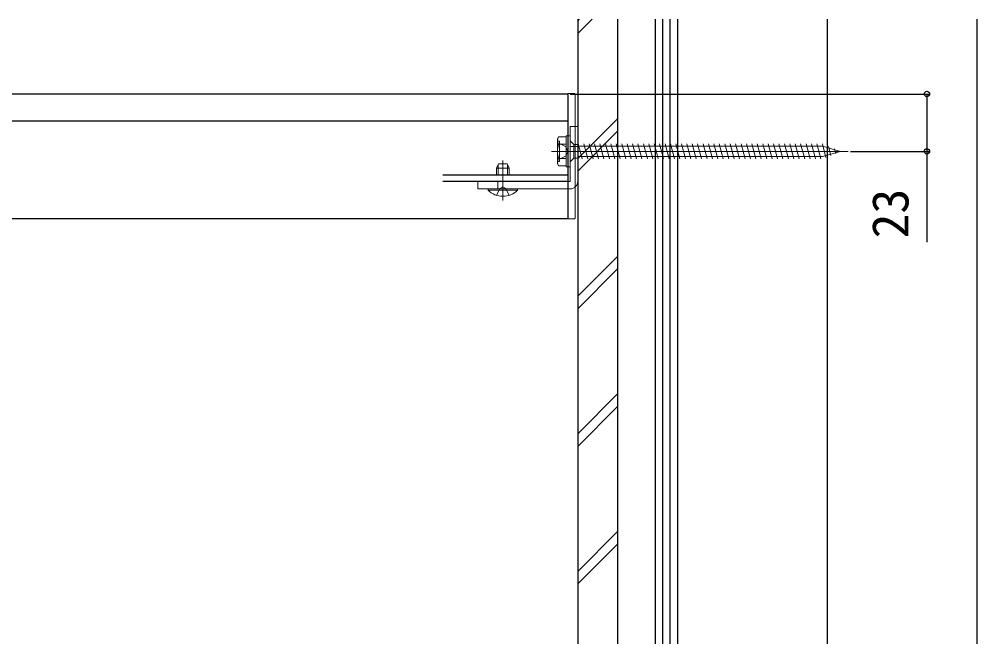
# Model space of a CAD drawing. Units: millimetres, scale not verified. Extents: x -875 to 875, y -1304 to 1298.
# Drawn here: x -293.9 to 90, y 693.7 to 941.3 of the extents above; entities that cross this region are included whole.
import ezdxf
from ezdxf.enums import TextEntityAlignment as Align

# ---------------------------------------------------------------- set-up
doc = ezdxf.new("R2010")
doc.units = ezdxf.units.MM
doc.header["$LTSCALE"] = 8
for name, color, linetype in [('0-3_YKK_12', 2, 'Continuous'), ('0-5_YKK_D', 6, 'Continuous'), ('0-7_YSS_K', 3, 'Continuous')]:
    doc.layers.add(name, color=color, linetype=linetype)
doc.layers.add('0-4_YKK_13', color=4, linetype='Continuous', lineweight=18)
doc.styles.add('ＭＳ ゴシック', font='')
doc.styles.get('ＭＳ ゴシック').set_extended_font_data('MS Gothic')

msp = doc.modelspace()

# ---------------------------------------------------------------- linework, layer by layer
at = {"layer": '0-3_YKK_12'}
for p, q in [((30.001, 941.253), (30.001, 191.253)), ((-73.999, 911.253), (-555.999, 911.253)), ((-73.999, 911.08), (-73.999, 861.253)), ((-73.999, 900.39), (-555.999, 900.39)), ((-73.999, 878.753), (-123.999, 878.753)), ((-73.999, 876.253), (-123.999, 876.253)), ((-73.999, 861.253), (-555.999, 861.253))]:
    msp.add_line(p, q, dxfattribs=at)
at = {"layer": '0-4_YKK_13'}
for p, q in [((-71.299, 911.453), (-73.999, 911.453)), ((-73.999, 861.553), (-73.999, 911.453)), ((-70.999, 861.553), (-70.999, 911.153)), ((-73, 894.503), (-74.6, 894.503)), ((-74.6, 894.503), (-74.599, 882.003)), ((-72.999, 882.003), (-73, 894.503)), ((-72.999, 898.253), (-72.999, 876.253)), ((-70.999, 898.253), (-72.999, 898.253)), ((-70.999, 898.253), (-69.999, 898.253)), ((-69.999, 898.253), (-69.999, 876.253)), ((-78.1, 893.253), (-77.653, 894.026)), ((-78.1, 893.253), (-78.099, 883.253)), ((-77.653, 891.14), (-74.6, 891.14)), ((-77.295, 891.353), (-74.834, 890.153)), ((-74.6, 891.253), (-74.599, 885.253)), ((-71.499, 891.003), (-72.999, 892.503)), ((-71.499, 891.003), (-69.999, 891.003)), ((-71.499, 891.003), (-71.499, 885.503)), ((-68.152, 885.252), (-69.759, 891.252)), ((-65.977, 885.252), (-67.585, 891.252)), ((-63.803, 885.252), (-65.411, 891.252)), ((-61.629, 885.252), (-63.237, 891.252)), ((-59.455, 885.253), (-61.063, 891.252)), ((-57.281, 885.252), (-58.889, 891.252)), ((-55.107, 885.253), (-56.715, 891.252)), ((-52.933, 885.253), (-54.541, 891.253)), ((-50.759, 885.253), (-52.367, 891.253)), ((-48.585, 885.253), (-50.193, 891.253)), ((-46.411, 885.253), (-48.018, 891.253)), ((-44.237, 885.253), (-45.844, 891.253)), ((-39.888, 885.253), (-41.496, 891.253)), ((-39, 890.051), (-39.322, 891.253)), ((-35.54, 885.253), (-37.148, 891.253)), ((-33.366, 885.253), (-34.974, 891.253)), ((-31.192, 885.253), (-32.8, 891.253)), ((-29.018, 885.253), (-30.626, 891.253)), ((-26.844, 885.253), (-28.452, 891.253)), ((-24.67, 885.253), (-26.278, 891.253)), ((-22.496, 885.253), (-24.104, 891.253)), ((-20.322, 885.253), (-21.929, 891.253)), ((-18.148, 885.254), (-19.755, 891.254)), ((-15.973, 885.254), (-17.581, 891.254)), ((-13.799, 885.254), (-15.407, 891.254)), ((-11.625, 885.254), (-13.233, 891.254)), ((-9.451, 885.254), (-11.059, 891.254)), ((-7.277, 885.254), (-8.885, 891.254)), ((-5.103, 885.254), (-6.711, 891.254)), ((-2.929, 885.254), (-4.537, 891.254)), ((-0.755, 885.254), (-2.363, 891.254)), ((1.419, 885.254), (-0.189, 891.254)), ((3.593, 885.254), (1.985, 891.254)), ((5.767, 885.254), (4.159, 891.254)), ((7.941, 885.254), (6.334, 891.254)), ((10.116, 885.254), (8.508, 891.254)), ((12.29, 885.254), (10.682, 891.254)), ((14.464, 885.255), (12.856, 891.254)), ((16.638, 885.255), (15.03, 891.255)), ((18.812, 885.255), (17.204, 891.255)), ((20.986, 885.255), (19.378, 891.255)), ((23.16, 885.255), (21.552, 891.255)), ((25.334, 885.255), (23.726, 891.255)), ((27.508, 885.255), (25.9, 891.255)), ((29.53, 885.823), (28.074, 891.255)), ((-80.485, 888.253), (38.365, 888.256)), ((-74.834, 890.153), (-73.824, 888.253)), ((-74.834, 886.353), (-73.824, 888.253)), ((-74.6, 890.353), (-74.599, 886.153)), ((-72.999, 890.253), (-69.999, 890.253)), ((28.158, 890.355), (-69.999, 890.352)), ((-37.714, 885.253), (-39, 890.051)), ((35.401, 888.255), (28.158, 890.355)), ((35.401, 888.255), (28.158, 886.155)), ((31.487, 886.634), (30.509, 890.281)), ((33.444, 887.445), (32.955, 889.268)), ((-101.699, 883.253), (-102.499, 881.553)), ((-98.299, 883.253), (-101.699, 883.253)), ((-99.999, 868.545), (-99.999, 884.579)), ((-98.299, 883.253), (-97.499, 881.553)), ((-78.099, 884.203), (-77.294, 884.203)), ((-78.099, 883.253), (-77.653, 882.479)), ((-77.653, 885.366), (-74.599, 885.366)), ((-77.294, 885.153), (-74.834, 886.353)), ((-71.499, 885.503), (-72.999, 884.003)), ((-71.499, 885.503), (-69.999, 885.503)), ((-69.999, 886.152), (28.158, 886.155)), ((-102.499, 878.753), (-102.499, 881.553)), ((-101.845, 878.753), (-101.845, 882.943)), ((-98.154, 878.753), (-98.154, 882.943)), ((-77.653, 882.479), (-74.599, 882.48)), ((-74.599, 882.003), (-72.999, 882.003)), ((-72.999, 876.253), (-109.999, 876.253)), ((-101.999, 876.253), (-101.999, 873.253)), ((-94.099, 873.253), (-105.899, 873.253)), ((-94.099, 872.744), (-94.099, 873.253)), ((-73.999, 861.253), (-73.999, 861.553)), ((-71.299, 861.253), (-73.999, 861.253))]:
    msp.add_line(p, q, dxfattribs=at)
for points in [[(-78.1, 892.303), (-77.295, 892.303), (-77.294, 884.203)], [(-77.653, 894.026), (-74.6, 894.027), (-74.599, 882.48)], [(-42.062, 885.253), (-42.999, 888.75), (-43.67, 891.253)], [(-97.499, 878.753), (-97.499, 881.553), (-102.499, 881.553)], [(-72.999, 873.253), (-109.999, 873.253), (-109.999, 876.253)], [(-94.099, 872.744), (-105.899, 872.744), (-105.899, 873.253)], [(-102.499, 870.642), (-101.144, 873.42), (-99.999, 874.029)], [(-97.499, 870.642), (-98.854, 873.42), (-99.999, 874.029)]]:
    msp.add_lwpolyline(points, dxfattribs=at)
for centre, radius, start, end in [((-71.299, 911.153), 0.3, 0, 90), ((-75.544, 892.583), 2.556, 145.61748, 214.38597), ((-68.546, 888.253), 9.553, 162.41377, 197.58968), ((-75.544, 883.923), 2.556, 145.61748, 214.38597), ((-72.999, 876.253), 3, 270, 0), ((-99.999, 878.485), 8.232, 224.2189, 315.7811), ((-71.299, 861.553), 0.3, 270, 0)]:
    msp.add_arc(centre, radius, start, end, dxfattribs=at)
at = {"layer": '0-5_YKK_D'}
for p, q in [((-72.999, 911.253), (71.001, 911.253)), ((39.365, 888.256), (71.001, 888.256))]:
    msp.add_line(p, q, dxfattribs=at)
msp.add_lwpolyline([(70.001, 911.253), (70.001, 888.256), (70.001, 851.819)], dxfattribs=at)
for centre in [(70.001, 911.253), (70.001, 888.256)]:
    msp.add_circle(centre, 1.075, dxfattribs=at)
at = {"layer": '0-7_YSS_K'}
for p, q in [((-69.999, 941.253), (-69.999, 191.253)), ((-69.999, 940.5), (-69.246, 941.253)), ((-69.999, 935.5), (-64.246, 941.253)), ((-53.999, 941.253), (-53.999, 191.253)), ((-38.999, 941.253), (-38.999, 191.253)), ((-35.999, 941.253), (-35.999, 191.253)), ((-32.999, 941.253), (-32.999, 191.253)), ((-29.999, 941.253), (-29.999, 191.253)), ((90.001, 941.253), (90.001, 191.253)), ((-69.999, 885.345), (-53.999, 901.345)), ((-69.999, 880.345), (-53.999, 896.345)), ((-69.999, 830.191), (-53.999, 846.191)), ((-69.999, 825.191), (-53.999, 841.191)), ((-69.999, 775.037), (-53.999, 791.037)), ((-69.999, 770.037), (-53.999, 786.037)), ((-69.999, 719.882), (-53.999, 735.882)), ((-69.999, 714.882), (-53.999, 730.882))]:
    msp.add_line(p, q, dxfattribs=at)

# ---------------------------------------------------------------- texts
at = {"layer": '0-5_YKK_D', "style": 'ＭＳ ゴシック'}
msp.add_text('23', height=14.66, rotation=90, dxfattribs=at).set_placement((67.001, 853.342), align=Align.BOTTOM_LEFT)

doc.saveas('drawing.dxf')
